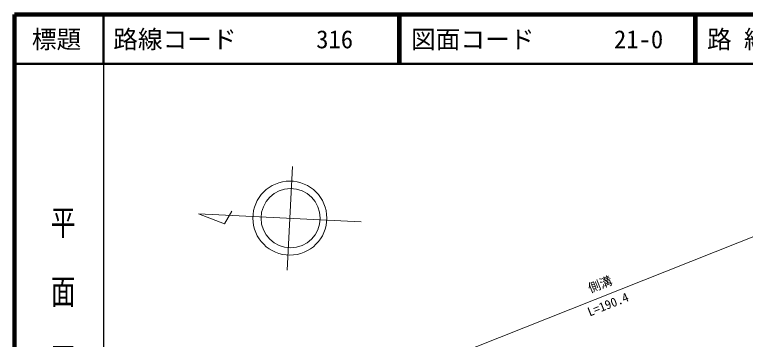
# Model space of a CAD drawing. Units: millimetres, scale not verified. Extents: x 40000 to 680000, y 20000 to 380000.
# Drawn here: x 40000 to 188162, y 314183 to 380000 of the extents above; entities that cross this region are included whole.
import ezdxf
from ezdxf.enums import TextEntityAlignment as Align

# ---------------------------------------------------------------- set-up
doc = ezdxf.new("R2010")
doc.units = ezdxf.units.MM
doc.header["$LTSCALE"] = 1000
for name, color, linetype, lineweight in [('M-BGD', 7, 'Continuous', 13), ('M-TTL', 2, 'Continuous', 140), ('M-TTL-BAND', 7, 'Continuous', 25), ('M-TTL-LINE', 7, 'Continuous', 50), ('M-TTL-TXT', 7, 'Continuous', 13)]:
    doc.layers.add(name, color=color, linetype=linetype, lineweight=lineweight)
doc.styles.add('@ＭＳ ゴシック', font='')
doc.styles.add('ＭＳ ゴシック', font='')
doc.styles.get('@ＭＳ ゴシック').set_extended_font_data('@MS Gothic')
doc.styles.get('ＭＳ ゴシック').set_extended_font_data('MS Gothic')

msp = doc.modelspace()

# ---------------------------------------------------------------- linework, layer by layer
at = {"layer": 'M-BGD'}
for p, q in [((247550, 357937), (71651, 288161)), ((95262, 328228), (96330, 349201)), ((110278, 337977), (77291, 339657)), ((77291, 339657), (82564, 337580)), ((82564, 337580), (84045, 340190))]:
    msp.add_line(p, q, dxfattribs=at)
for centre, radius in [((95799, 338757), 7500), ((95956, 338740), 6000)]:
    msp.add_circle(centre, radius, dxfattribs=at)
at = {"layer": 'M-TTL'}
for p, q in [((40000, 380000), (40000, 20000)), ((680000, 380000), (40000, 380000))]:
    msp.add_line(p, q, dxfattribs=at)
at = {"layer": 'M-TTL-BAND'}
msp.add_line((58000, 370000), (58000, 20000), dxfattribs=at)
at = {"layer": 'M-TTL-LINE'}
for p, q in [((58000, 380000), (58000, 370000)), ((117750, 380000), (117750, 370000)), ((118250, 380000), (118250, 370000)), ((177750, 380000), (177750, 370000)), ((178250, 380000), (178250, 370000)), ((40000, 370000), (680000, 370000))]:
    msp.add_line(p, q, dxfattribs=at)

# ---------------------------------------------------------------- texts
at = {"layer": 'M-BGD', "style": 'ＭＳ ゴシック'}
msp.add_text('側溝', height=1833, rotation=21.637, dxfattribs=at).set_placement((159231, 323979), align=Align.BOTTOM_CENTER)
at = {"layer": 'M-BGD', "style": '@ＭＳ ゴシック'}
msp.add_text('L=190.4', height=1833, rotation=21.637, dxfattribs=at).set_placement((159969, 322119), align=Align.TOP_CENTER)
at = {"layer": 'M-TTL-BAND', "style": '@ＭＳ ゴシック', "width": 1.4}
msp.add_text('平  面  図', height=3666, rotation=270, dxfattribs=at).set_placement((49777, 306475), align=Align.MIDDLE_RIGHT)
at = {"layer": 'M-TTL-TXT', "style": 'ＭＳ ゴシック'}
msp.add_text('標題', height=3666, dxfattribs=at).set_placement((48500, 375000), align=Align.MIDDLE_CENTER)
for s, p in [('路線コード', (60000, 375000)), ('316', (101142, 375000)), ('図面コード', (120380, 375000)), ('21-0', (161521, 375000)), ('路 線 名', (180380, 375000))]:
    msp.add_text(s, height=3666, dxfattribs=at).set_placement(p, align=Align.MIDDLE_LEFT)

doc.saveas('drawing.dxf')
